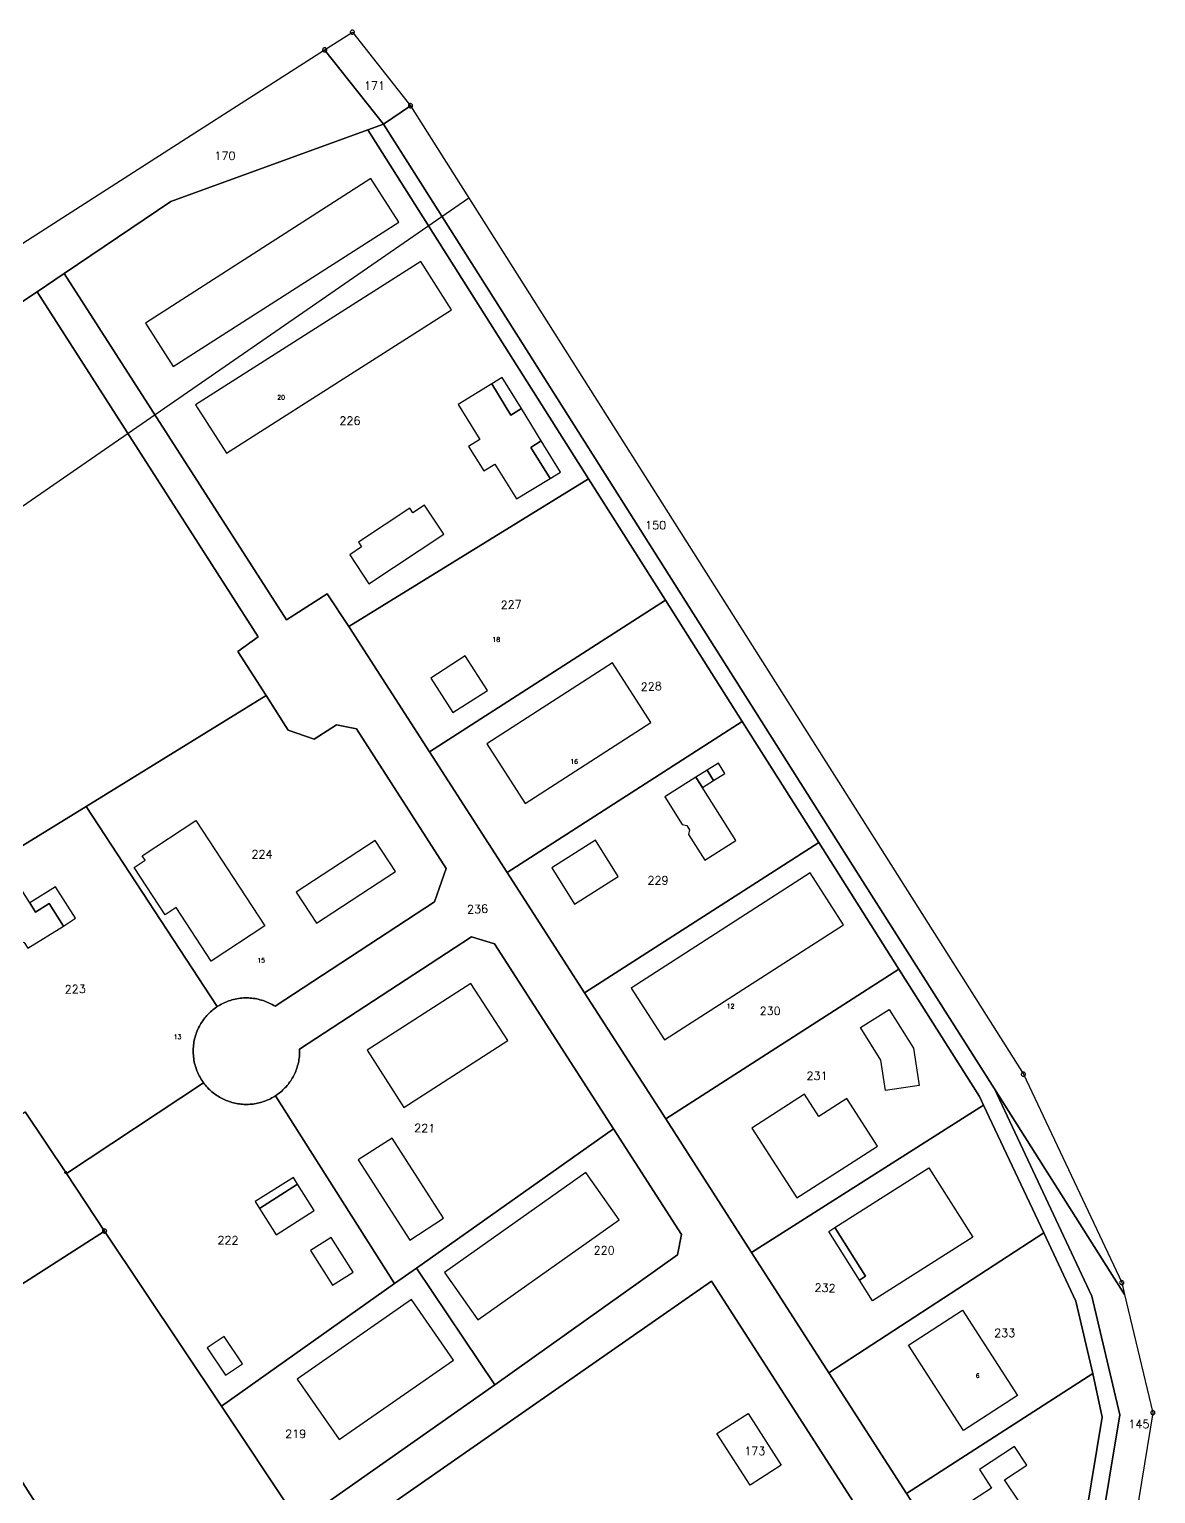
# Model space of a CAD drawing. Header units: metres. Extents: x 394605 to 1395358, y 4171135 to 6406139.
# Drawn here: x 1394908 to 1395183.2, y 4172697 to 4173054.6 of the extents above; entities that cross this region are included whole.
import ezdxf

# ---------------------------------------------------------------- set-up
doc = ezdxf.new("R2010")
doc.units = ezdxf.units.M
doc.header["$LTSCALE"] = 2
doc.layers.add('T-SECTION AH', color=3, linetype='Continuous')
doc.styles.get("Standard").update_dxf_attribs({"font": 'txt.shx'})

# ---------------------------------------------------------------- blocks, each defined once
blk = doc.blocks.new('CLOTMI')
at = {"const_width": 0.38}
blk.add_lwpolyline([(-0.19, 0, 1), (0.19, 0, 1)], format="xyb", close=True, dxfattribs=at)
blk = doc.blocks.new('BORLIPRO')
blk.add_lwpolyline([(-0.07, 0.5), (-0.19, 0.47), (-0.31, 0.4), (-0.4, 0.31), (-0.47, 0.19), (-0.5, 0.07), (-0.5, -0.07), (-0.47, -0.19), (-0.4, -0.31), (-0.31, -0.4), (-0.19, -0.47), (-0.07, -0.5), (0.07, -0.5), (0.19, -0.47), (0.31, -0.4), (0.4, -0.31), (0.47, -0.19), (0.5, -0.07), (0.5, 0.07), (0.47, 0.19), (0.4, 0.31), (0.31, 0.4), (0.19, 0.47), (0.07, 0.5)], close=True)

msp = doc.modelspace()

# ---------------------------------------------------------------- linework, layer by layer
at = {"layer": 'T-SECTION AH', "color": 45, "flags": 128}
for points in [[(1394876.18, 4172983.02), (1394946.43, 4173027.99), (1394980.18, 4173049.59), (1394986.95, 4173053.93), (1395001.14, 4173035.96), (1395030.22, 4172989.99), (1395118.42, 4172850.61), (1395150.82, 4172799.4), (1395174.85, 4172748.51), (1395175.56, 4172745.58), (1395182.46, 4172716.74), (1395168.66, 4172632.56)], [(1394876.18, 4172983.02), (1394946.43, 4173027.99), (1394980.18, 4173049.59), (1394986.95, 4173053.93), (1395001.14, 4173035.96), (1395030.22, 4172989.99), (1395118.42, 4172850.61), (1395150.82, 4172799.4), (1395174.85, 4172748.51), (1395175.56, 4172745.58), (1395182.46, 4172716.74), (1395168.66, 4172632.56)], [(1394876.18, 4172983.02), (1394946.43, 4173027.99), (1394980.18, 4173049.59), (1394986.95, 4173053.93), (1395001.14, 4173035.96), (1395030.22, 4172989.99), (1395118.42, 4172850.61), (1395150.82, 4172799.4), (1395174.85, 4172748.51), (1395175.56, 4172745.58), (1395182.46, 4172716.74), (1395168.66, 4172632.56)], [(1395164.82, 4172683.61), (1395170.09, 4172715.65), (1395167.8, 4172726.32), (1395163.64, 4172744), (1395155.79, 4172760.7), (1395141.12, 4172791.86), (1395140.12, 4172793.99), (1395120.43, 4172825.11), (1395100.86, 4172856.03), (1395082.15, 4172885.59), (1395063.41, 4172915.19), (1395044.65, 4172944.86), (1394990.71, 4173030.06), (1394994.56, 4173031.45), (1394999.89, 4173023.02), (1395023.45, 4172985.83), (1395111.65, 4172846.5), (1395143.75, 4172795.82), (1395167.54, 4172745.22), (1395174.37, 4172716.21), (1395159.39, 4172625.89)], [(1394548.37, 4172715.79), (1394879.17, 4172919.44), (1395015.38, 4173013.45)], [(1394975.53, 4172691.09), (1395021.73, 4172723.52), (1395066.39, 4172755.29), (1395067.35, 4172760.26), (1395050.75, 4172786.08), (1395021.68, 4172831.29), (1395016.03, 4172833), (1394974.06, 4172805.56), (1394974.07, 4172805.19), (1394974.07, 4172804.82), (1394974.06, 4172804.45), (1394974.03, 4172804.07), (1394974, 4172803.71), (1394973.96, 4172803.35), (1394973.9, 4172802.98), (1394973.84, 4172802.61), (1394973.77, 4172802.25), (1394973.68, 4172801.88), (1394973.59, 4172801.52), (1394973.48, 4172801.17), (1394973.37, 4172800.81), (1394973.24, 4172800.46), (1394973.11, 4172800.12), (1394972.96, 4172799.77), (1394972.8, 4172799.44), (1394972.64, 4172799.11), (1394972.47, 4172798.78), (1394972.28, 4172798.45), (1394972.09, 4172798.14), (1394971.89, 4172797.82), (1394971.68, 4172797.52), (1394971.45, 4172797.22), (1394971.23, 4172796.93), (1394970.99, 4172796.64), (1394970.75, 4172796.35), (1394970.49, 4172796.09), (1394970.24, 4172795.82), (1394969.97, 4172795.56), (1394969.7, 4172795.31), (1394969.41, 4172795.07), (1394969.12, 4172794.84), (1394968.83, 4172794.61), (1394968.53, 4172794.39), (1394968.23, 4172794.19), (1394968.19, 4172794.17), (1394967.9, 4172793.98), (1394967.59, 4172793.79), (1394967.27, 4172793.61), (1394966.94, 4172793.44), (1394966.61, 4172793.27), (1394966.27, 4172793.12), (1394965.93, 4172792.98), (1394965.57, 4172792.85), (1394965.22, 4172792.72), (1394964.87, 4172792.61), (1394964.51, 4172792.5), (1394964.15, 4172792.41), (1394963.79, 4172792.32), (1394963.43, 4172792.26), (1394963.06, 4172792.19), (1394962.7, 4172792.14), (1394962.33, 4172792.1), (1394961.96, 4172792.07), (1394961.59, 4172792.05), (1394961.22, 4172792.04), (1394960.84, 4172792.04), (1394960.47, 4172792.05), (1394960.1, 4172792.08), (1394959.73, 4172792.11), (1394959.36, 4172792.15), (1394958.99, 4172792.21), (1394958.63, 4172792.27), (1394958.26, 4172792.34), (1394957.9, 4172792.44), (1394957.54, 4172792.53), (1394957.18, 4172792.63), (1394956.83, 4172792.75), (1394956.48, 4172792.88), (1394956.14, 4172793.01), (1394955.8, 4172793.16), (1394955.46, 4172793.31), (1394955.13, 4172793.48), (1394954.8, 4172793.65), (1394954.47, 4172793.84), (1394954.15, 4172794.03), (1394953.85, 4172794.23), (1394953.54, 4172794.45), (1394953.24, 4172794.66), (1394952.95, 4172794.89), (1394952.66, 4172795.12), (1394952.38, 4172795.38), (1394952.11, 4172795.63), (1394951.84, 4172795.88), (1394951.58, 4172796.15), (1394951.34, 4172796.42), (1394951.09, 4172796.71), (1394950.86, 4172797), (1394950.63, 4172797.29), (1394950.41, 4172797.62), (1394950.18, 4172797.96), (1394949.96, 4172798.31), (1394949.76, 4172798.66), (1394949.56, 4172799.01), (1394949.38, 4172799.37), (1394949.21, 4172799.74), (1394949.05, 4172800.11), (1394948.9, 4172800.5), (1394948.77, 4172800.88), (1394948.64, 4172801.26), (1394948.52, 4172801.65), (1394948.43, 4172802.04), (1394948.34, 4172802.44), (1394948.26, 4172802.84), (1394948.2, 4172803.24), (1394948.15, 4172803.64), (1394948.11, 4172804.05), (1394948.09, 4172804.45), (1394948.07, 4172804.86), (1394948.07, 4172805.26), (1394948.09, 4172805.67), (1394948.11, 4172806.07), (1394948.15, 4172806.48), (1394948.21, 4172806.88), (1394948.27, 4172807.28), (1394948.34, 4172807.68), (1394948.43, 4172808.08), (1394948.53, 4172808.47), (1394948.65, 4172808.86), (1394948.77, 4172809.25), (1394948.91, 4172809.63), (1394949.06, 4172810.01), (1394949.22, 4172810.38), (1394949.39, 4172810.75), (1394949.58, 4172811.11), (1394949.77, 4172811.47), (1394949.97, 4172811.82), (1394950.19, 4172812.16), (1394950.42, 4172812.49), (1394950.65, 4172812.82), (1394950.9, 4172813.15), (1394951.16, 4172813.46), (1394951.43, 4172813.76), (1394951.7, 4172814.06), (1394951.99, 4172814.35), (1394952.29, 4172814.63), (1394952.59, 4172814.89), (1394952.9, 4172815.16), (1394953.22, 4172815.41), (1394953.55, 4172815.65), (1394953.88, 4172815.88), (1394953.95, 4172815.92), (1394954.22, 4172816.1), (1394954.57, 4172816.31), (1394954.92, 4172816.5), (1394955.28, 4172816.69), (1394955.66, 4172816.87), (1394956.03, 4172817.02), (1394956.4, 4172817.18), (1394956.78, 4172817.32), (1394957.17, 4172817.44), (1394957.55, 4172817.56), (1394957.95, 4172817.67), (1394958.34, 4172817.75), (1394958.74, 4172817.84), (1394959.15, 4172817.91), (1394959.55, 4172817.95), (1394959.95, 4172818), (1394960.36, 4172818.03), (1394960.76, 4172818.04), (1394961.17, 4172818.05), (1394961.57, 4172818.04), (1394961.98, 4172818.01), (1394962.39, 4172817.98), (1394962.79, 4172817.93), (1394963.19, 4172817.87), (1394963.58, 4172817.81), (1394963.98, 4172817.71), (1394964.37, 4172817.62), (1394964.77, 4172817.51), (1394965.15, 4172817.39), (1394965.54, 4172817.26), (1394965.92, 4172817.11), (1394966.29, 4172816.95), (1394966.66, 4172816.79), (1394967.02, 4172816.61), (1394967.38, 4172816.41), (1394967.73, 4172816.21), (1394968.08, 4172816), (1395006.97, 4172841.54), (1395009.86, 4172849.66), (1394987.96, 4172883.73), (1394983.11, 4172884.77), (1394977.65, 4172881.26), (1394971.3, 4172883.48), (1394965.9, 4172891.89), (1394958.99, 4172902.64), (1394963.94, 4172906.26), (1394909.94, 4172990.53), (1394909.94, 4172990.53), (1394916.57, 4172995.01), (1394970.83, 4172910.35), (1394980.82, 4172916.77), (1394986.11, 4172908.78), (1395005.81, 4172878.15), (1395024.77, 4172848.67), (1395043.68, 4172819.26), (1395063.48, 4172788.48), (1395084.41, 4172755.91), (1395103.35, 4172726.47), (1395122.29, 4172697.05), (1395141.22, 4172667.61)], [(1394876.07, 4172836.64), (1394921.91, 4172864.84), (1394953.95, 4172815.92), (1394953.88, 4172815.88), (1394953.55, 4172815.65), (1394953.22, 4172815.41), (1394952.9, 4172815.16), (1394952.59, 4172814.89), (1394952.29, 4172814.63), (1394951.99, 4172814.35), (1394951.7, 4172814.06), (1394951.43, 4172813.76), (1394951.16, 4172813.46), (1394950.9, 4172813.15), (1394950.65, 4172812.82), (1394950.42, 4172812.49), (1394950.19, 4172812.16), (1394949.97, 4172811.82), (1394949.77, 4172811.47), (1394949.58, 4172811.11), (1394949.39, 4172810.75), (1394949.22, 4172810.38), (1394949.06, 4172810.01), (1394948.91, 4172809.63), (1394948.77, 4172809.25), (1394948.65, 4172808.86), (1394948.53, 4172808.47), (1394948.43, 4172808.08), (1394948.34, 4172807.68), (1394948.27, 4172807.28), (1394948.21, 4172806.88), (1394948.15, 4172806.48), (1394948.11, 4172806.07), (1394948.09, 4172805.67), (1394948.07, 4172805.26), (1394948.07, 4172804.86), (1394948.09, 4172804.45), (1394948.11, 4172804.05), (1394948.15, 4172803.64), (1394948.2, 4172803.24), (1394948.26, 4172802.84), (1394948.34, 4172802.44), (1394948.43, 4172802.04), (1394948.52, 4172801.65), (1394948.64, 4172801.26), (1394948.77, 4172800.88), (1394948.9, 4172800.5), (1394949.05, 4172800.11), (1394949.21, 4172799.74), (1394949.38, 4172799.37), (1394949.56, 4172799.01), (1394949.76, 4172798.66), (1394949.96, 4172798.31), (1394950.18, 4172797.96), (1394950.41, 4172797.62), (1394950.63, 4172797.29), (1394917.1, 4172775.16), (1394917.1, 4172775.16), (1394907.07, 4172790.22)], [(1394912.62, 4172689.92), (1394884.34, 4172734.16), (1394926.44, 4172761.11), (1394954.95, 4172718.37), (1394972.51, 4172692.01)], [(1395129.4, 4172663.8), (1395074.67, 4172748.88), (1394978.33, 4172681.82)]]:
    msp.add_lwpolyline(points, dxfattribs=at)
for points in [[(1395001.14, 4173035.96), (1394994.56, 4173031.45), (1394980.18, 4173049.59), (1394986.95, 4173053.93), (1395001.14, 4173035.96)], [(1394994.56, 4173031.45), (1394990.71, 4173030.06), (1394942.6, 4173012.6), (1394916.57, 4172995.01), (1394909.94, 4172990.53), (1394906.14, 4172987.96), (1394876.18, 4172983.02), (1394946.43, 4173027.99), (1394980.18, 4173049.59), (1394994.56, 4173031.45)], [(1394994.56, 4173031.45), (1395001.14, 4173035.96), (1395030.22, 4172989.99), (1395118.42, 4172850.61), (1395150.82, 4172799.4), (1395174.85, 4172748.51), (1395175.56, 4172745.58), (1395143.75, 4172795.82), (1395111.65, 4172846.5), (1395023.45, 4172985.83), (1394999.89, 4173023.02), (1394994.56, 4173031.45)], [(1394916.57, 4172995.01), (1394942.6, 4173012.6), (1394990.71, 4173030.06), (1395044.65, 4172944.86), (1394986.11, 4172908.78), (1394980.82, 4172916.77), (1394970.83, 4172910.35), (1394916.57, 4172995.01)], [(1394998.26, 4173007.54), (1394991.46, 4173018.15), (1394936.4, 4172982.86), (1394943.2, 4172972.25), (1394998.26, 4173007.54)], [(1395011.15, 4172986.11), (1395003.64, 4172997.92), (1394948.66, 4172962.92), (1394956.18, 4172951.11), (1395011.15, 4172986.11)], [(1394876.07, 4172836.64), (1394852.45, 4172872.17), (1394856.57, 4172875.61), (1394830.67, 4172914.73), (1394812.45, 4172942.24), (1394876.18, 4172983.02), (1394906.14, 4172987.96), (1394909.94, 4172990.53), (1394963.94, 4172906.26), (1394958.99, 4172902.64), (1394965.9, 4172891.89), (1394921.91, 4172864.84), (1394876.07, 4172836.64)], [(1395028.22, 4172961.99), (1395025.67, 4172960.41), (1395021, 4172967.99), (1395012.82, 4172962.95), (1395018.07, 4172954.44), (1395015.35, 4172952.76), (1395019.05, 4172946.76), (1395021.77, 4172948.44), (1395027.02, 4172939.92), (1395035.22, 4172944.92), (1395030.55, 4172952.5), (1395033.1, 4172954.07), (1395028.22, 4172961.99)], [(1395023.55, 4172969.56), (1395021, 4172967.99), (1395025.67, 4172960.41), (1395028.22, 4172961.99), (1395023.55, 4172969.56)], [(1395033.1, 4172954.07), (1395030.55, 4172952.5), (1395035.22, 4172944.92), (1395037.77, 4172946.49), (1395033.1, 4172954.07)], [(1395005.81, 4172878.15), (1394986.11, 4172908.78), (1395044.65, 4172944.86), (1395063.41, 4172915.19), (1395005.81, 4172878.15)], [(1394990.97, 4172919.18), (1395009.31, 4172931.3), (1395004.6, 4172938.42), (1395001.72, 4172936.52), (1395000.97, 4172937.65), (1394988.44, 4172929.37), (1394989.22, 4172928.19), (1394986.3, 4172926.26), (1394990.97, 4172919.18)], [(1395024.77, 4172848.67), (1395005.81, 4172878.15), (1395063.41, 4172915.19), (1395082.15, 4172885.59), (1395024.77, 4172848.67)], [(1395006.1, 4172896.17), (1395011.51, 4172887.76), (1395019.92, 4172893.17), (1395014.52, 4172901.58), (1395006.1, 4172896.17)], [(1395019.76, 4172880.11), (1395029.12, 4172865.56), (1395059.82, 4172885.3), (1395050.47, 4172899.85), (1395019.76, 4172880.11)], [(1394953.95, 4172815.92), (1394921.91, 4172864.84), (1394965.9, 4172891.89), (1394971.3, 4172883.48), (1394977.65, 4172881.26), (1394983.11, 4172884.77), (1394987.96, 4172883.73), (1395009.86, 4172849.66), (1395006.97, 4172841.54), (1394968.08, 4172816), (1394967.73, 4172816.21), (1394967.38, 4172816.41), (1394967.02, 4172816.61), (1394966.66, 4172816.79), (1394966.29, 4172816.95), (1394965.92, 4172817.11), (1394965.54, 4172817.26), (1394965.15, 4172817.39), (1394964.77, 4172817.51), (1394964.37, 4172817.62), (1394963.98, 4172817.71), (1394963.58, 4172817.81), (1394963.19, 4172817.87), (1394962.79, 4172817.93), (1394962.39, 4172817.98), (1394961.98, 4172818.01), (1394961.57, 4172818.04), (1394961.17, 4172818.05), (1394960.76, 4172818.04), (1394960.36, 4172818.03), (1394959.95, 4172818), (1394959.55, 4172817.95), (1394959.15, 4172817.91), (1394958.74, 4172817.84), (1394958.34, 4172817.75), (1394957.95, 4172817.67), (1394957.55, 4172817.56), (1394957.17, 4172817.44), (1394956.78, 4172817.32), (1394956.4, 4172817.18), (1394956.03, 4172817.02), (1394955.66, 4172816.87), (1394955.28, 4172816.69), (1394954.92, 4172816.5), (1394954.57, 4172816.31), (1394954.22, 4172816.1), (1394953.95, 4172815.92)], [(1395043.68, 4172819.26), (1395024.77, 4172848.67), (1395082.15, 4172885.59), (1395100.86, 4172856.03), (1395043.68, 4172819.26)], [(1395073.58, 4172873.69), (1395070.83, 4172871.96), (1395072.43, 4172869.42), (1395075.18, 4172871.15), (1395073.58, 4172873.69)], [(1395076.33, 4172875.42), (1395073.58, 4172873.69), (1395075.18, 4172871.15), (1395077.93, 4172872.88), (1395076.33, 4172875.42)], [(1395063.26, 4172867.2), (1395067.51, 4172860.43), (1395068.64, 4172860.17), (1395069.32, 4172859.1), (1395069.06, 4172857.97), (1395073.01, 4172851.7), (1395080.59, 4172856.46), (1395070.83, 4172871.96), (1395063.26, 4172867.2)], [(1394965.56, 4172835.62), (1394952.47, 4172827.04), (1394943.91, 4172840.11), (1394941.24, 4172838.36), (1394933.64, 4172849.94), (1394936.33, 4172851.69), (1394935.62, 4172852.77), (1394948.71, 4172861.34), (1394965.56, 4172835.62)], [(1394997.46, 4172848.91), (1394992.52, 4172856.49), (1394973.22, 4172843.9), (1394978.16, 4172836.32), (1394997.46, 4172848.91)], [(1395035.66, 4172849.85), (1395041.24, 4172840.98), (1395051.87, 4172847.67), (1395046.3, 4172856.54), (1395035.66, 4172849.85)], [(1395063.48, 4172788.48), (1395043.68, 4172819.26), (1395100.86, 4172856.03), (1395120.43, 4172825.11), (1395063.48, 4172788.48)], [(1395063.19, 4172807.79), (1395106.91, 4172835.91), (1395098.77, 4172848.57), (1395055.05, 4172820.44), (1395063.19, 4172807.79)], [(1394908.14, 4172841.24), (1394904.23, 4172847.47), (1394896.61, 4172842.7), (1394902.92, 4172832.61), (1394906.81, 4172831.62), (1394907.71, 4172830.18), (1394916.38, 4172835.61), (1394912.93, 4172841.12), (1394909.54, 4172839), (1394908.14, 4172841.24)], [(1394914.47, 4172845.2), (1394908.14, 4172841.24), (1394909.54, 4172839), (1394912.93, 4172841.12), (1394916.38, 4172835.61), (1394919.3, 4172837.49), (1394914.47, 4172845.2)], [(1394997.23, 4172748.26), (1394968.19, 4172794.17), (1394968.23, 4172794.19), (1394968.53, 4172794.39), (1394968.83, 4172794.61), (1394969.12, 4172794.84), (1394969.41, 4172795.07), (1394969.7, 4172795.31), (1394969.97, 4172795.56), (1394970.24, 4172795.82), (1394970.49, 4172796.09), (1394970.75, 4172796.35), (1394970.99, 4172796.64), (1394971.23, 4172796.93), (1394971.45, 4172797.22), (1394971.68, 4172797.52), (1394971.89, 4172797.82), (1394972.09, 4172798.14), (1394972.28, 4172798.45), (1394972.47, 4172798.78), (1394972.64, 4172799.11), (1394972.8, 4172799.44), (1394972.96, 4172799.77), (1394973.11, 4172800.12), (1394973.24, 4172800.46), (1394973.37, 4172800.81), (1394973.48, 4172801.17), (1394973.59, 4172801.52), (1394973.68, 4172801.88), (1394973.77, 4172802.25), (1394973.84, 4172802.61), (1394973.9, 4172802.98), (1394973.96, 4172803.35), (1394974, 4172803.71), (1394974.03, 4172804.07), (1394974.06, 4172804.45), (1394974.07, 4172804.82), (1394974.07, 4172805.19), (1394974.06, 4172805.56), (1395016.03, 4172833), (1395021.68, 4172831.29), (1395050.75, 4172786.08), (1395002.64, 4172752.07), (1394997.23, 4172748.26)], [(1395084.41, 4172755.91), (1395063.48, 4172788.48), (1395120.43, 4172825.11), (1395140.12, 4172793.99), (1395141.12, 4172791.86), (1395084.41, 4172755.91)], [(1395015.91, 4172821.58), (1394990.56, 4172805.25), (1394999.56, 4172791.28), (1395024.91, 4172807.61), (1395015.91, 4172821.58)], [(1395118.04, 4172815.24), (1395124.02, 4172805.77), (1395125.38, 4172796.68), (1395117.18, 4172795.45), (1395116.05, 4172802.86), (1395111.03, 4172810.8), (1395118.04, 4172815.24)], [(1394926.44, 4172761.11), (1394917.1, 4172775.16), (1394950.63, 4172797.29), (1394950.86, 4172797), (1394951.09, 4172796.71), (1394951.34, 4172796.42), (1394951.58, 4172796.15), (1394951.84, 4172795.88), (1394952.11, 4172795.63), (1394952.38, 4172795.38), (1394952.66, 4172795.12), (1394952.95, 4172794.89), (1394953.24, 4172794.66), (1394953.54, 4172794.45), (1394953.85, 4172794.23), (1394954.15, 4172794.03), (1394954.47, 4172793.84), (1394954.8, 4172793.65), (1394955.13, 4172793.48), (1394955.46, 4172793.31), (1394955.8, 4172793.16), (1394956.14, 4172793.01), (1394956.48, 4172792.88), (1394956.83, 4172792.75), (1394957.18, 4172792.63), (1394957.54, 4172792.53), (1394957.9, 4172792.44), (1394958.26, 4172792.34), (1394958.63, 4172792.27), (1394958.99, 4172792.21), (1394959.36, 4172792.15), (1394959.73, 4172792.11), (1394960.1, 4172792.08), (1394960.47, 4172792.05), (1394960.84, 4172792.04), (1394961.22, 4172792.04), (1394961.59, 4172792.05), (1394961.96, 4172792.07), (1394962.33, 4172792.1), (1394962.7, 4172792.14), (1394963.06, 4172792.19), (1394963.43, 4172792.26), (1394963.79, 4172792.32), (1394964.15, 4172792.41), (1394964.51, 4172792.5), (1394964.87, 4172792.61), (1394965.22, 4172792.72), (1394965.57, 4172792.85), (1394965.93, 4172792.98), (1394966.27, 4172793.12), (1394966.61, 4172793.27), (1394966.94, 4172793.44), (1394967.27, 4172793.61), (1394967.59, 4172793.79), (1394967.9, 4172793.98), (1394968.19, 4172794.17), (1394997.23, 4172748.26), (1394954.95, 4172718.37), (1394926.44, 4172761.11)], [(1395164.06, 4172629.26), (1395159.39, 4172625.89), (1395174.37, 4172716.21), (1395167.54, 4172745.22), (1395143.75, 4172795.82), (1395175.56, 4172745.58), (1395182.46, 4172716.74), (1395168.66, 4172632.56), (1395164.06, 4172629.26)], [(1395103.35, 4172726.47), (1395084.41, 4172755.91), (1395141.12, 4172791.86), (1395155.79, 4172760.7), (1395103.35, 4172726.47)], [(1395095.48, 4172769.2), (1395108.34, 4172777.47), (1395115.19, 4172781.88), (1395107.7, 4172793.52), (1395100.85, 4172789.11), (1395097.37, 4172794.53), (1395084.52, 4172786.26), (1395095.48, 4172769.2)], [(1394865.55, 4172763.72), (1394907.07, 4172790.22), (1394917.1, 4172775.16), (1394926.44, 4172761.11), (1394884.34, 4172734.16), (1394868.23, 4172759.5), (1394865.55, 4172763.72)], [(1395066.39, 4172755.29), (1395021.73, 4172723.52), (1395002.64, 4172752.07), (1395050.75, 4172786.08), (1395067.35, 4172760.26), (1395066.39, 4172755.29)], [(1394996.66, 4172783.82), (1394988.39, 4172778.51), (1395000.96, 4172758.92), (1395009.23, 4172764.23), (1394996.66, 4172783.82)], [(1394964.25, 4172766.63), (1394973.59, 4172772.54), (1394972.54, 4172774.2), (1394963.21, 4172768.29), (1394964.25, 4172766.63)], [(1395009.43, 4172750.95), (1395017.57, 4172739.44), (1395052.11, 4172763.89), (1395043.97, 4172775.4), (1395009.43, 4172750.95)], [(1395127.76, 4172776.52), (1395138.48, 4172759.62), (1395114.01, 4172744.1), (1395110.81, 4172749.15), (1395112.29, 4172750.09), (1395104.77, 4172761.96), (1395127.76, 4172776.52)], [(1394968.31, 4172760.22), (1394977.64, 4172766.13), (1394973.59, 4172772.54), (1394964.25, 4172766.63), (1394968.31, 4172760.22)], [(1394982.07, 4172747.87), (1394987.16, 4172751.09), (1394981.81, 4172759.54), (1394976.72, 4172756.32), (1394982.07, 4172747.87)], [(1395112.29, 4172750.09), (1395110.81, 4172749.15), (1395103.29, 4172761.02), (1395104.77, 4172761.96), (1395112.29, 4172750.09)], [(1395122.29, 4172697.05), (1395103.35, 4172726.47), (1395155.79, 4172760.7), (1395163.64, 4172744), (1395167.8, 4172726.32), (1395122.29, 4172697.05)], [(1394972.51, 4172692.01), (1394954.95, 4172718.37), (1394997.23, 4172748.26), (1395002.64, 4172752.07), (1395021.73, 4172723.52), (1394975.53, 4172691.09), (1394974.09, 4172693.13), (1394972.51, 4172692.01)], [(1395019.45, 4172622.68), (1394978.33, 4172681.82), (1395074.67, 4172748.88), (1395129.4, 4172663.8), (1395035.59, 4172597.92), (1395019.45, 4172622.68)], [(1394973.45, 4172724.94), (1394983.74, 4172710.17), (1395011.65, 4172729.6), (1395001.36, 4172744.37), (1394973.45, 4172724.94)], [(1395122.76, 4172733.27), (1395135.96, 4172741.76), (1395149.38, 4172720.91), (1395136.18, 4172712.41), (1395122.76, 4172733.27)], [(1394907.95, 4172686.88), (1394905.72, 4172690.41), (1394890.03, 4172714.42), (1394879.4, 4172730.98), (1394884.34, 4172734.16), (1394912.62, 4172689.92), (1394907.95, 4172686.88)], [(1394955.95, 4172725.89), (1394960.12, 4172728.67), (1394955.67, 4172735.35), (1394951.48, 4172732.57), (1394955.95, 4172725.89)], [(1395141.22, 4172667.61), (1395122.29, 4172697.05), (1395167.8, 4172726.32), (1395170.09, 4172715.65), (1395164.82, 4172683.61), (1395141.22, 4172667.61)], [(1395076, 4172711.68), (1395083.58, 4172716.56), (1395091.69, 4172703.94), (1395084.12, 4172699.07), (1395076, 4172711.68)], [(1395076, 4172711.68), (1395083.58, 4172716.56), (1395091.69, 4172703.94), (1395084.12, 4172699.07), (1395076, 4172711.68)], [(1395137.06, 4172694.42), (1395141.01, 4172688.37), (1395141.86, 4172688.93), (1395143.18, 4172686.9), (1395142.33, 4172686.34), (1395145.21, 4172681.93), (1395149.94, 4172685.02), (1395152.63, 4172680.89), (1395156.27, 4172683.27), (1395149.21, 4172694.09), (1395150.01, 4172694.62), (1395146.26, 4172700.35), (1395151.69, 4172703.9), (1395148.7, 4172708.49), (1395140.09, 4172702.88), (1395143.06, 4172698.33), (1395137.06, 4172694.42)]]:
    msp.add_lwpolyline(points, close=True, dxfattribs=at)

# ---------------------------------------------------------------- block references
at = {"layer": 'T-SECTION AH', "color": 45}
for name, p, rotation in [('BORLIPRO', (1394986.95, 4173053.93), 32.5), ('BORLIPRO', (1394980.18, 4173049.59), 32.5), ('BORLIPRO', (1395001.14, 4173035.96), 32.5), ('BORLIPRO', (1395150.82, 4172799.4), 32.5), ('CLOTMI', (1394916.93, 4172775.42), 124.1), ('BORLIPRO', (1394926.44, 4172761.11), 31.8), ('BORLIPRO', (1395174.85, 4172748.51), 32.5), ('BORLIPRO', (1395182.46, 4172716.74), 32.5)]:
    msp.add_blockref(name, p, dxfattribs=dict(at, rotation=rotation))

# ---------------------------------------------------------------- texts
for s, height, p in [('171', 2, (1394989.77, 4173039.83)), ('170', 2, (1394953.26, 4173022.73)), ('20', 1.1, (1394968.6, 4172964.18)), ('226', 2, (1394983.78, 4172958.02)), ('150', 2, (1395058.44, 4172932.51)), ('18', 1.1, (1395021.15, 4172905.02)), ('16', 1.1, (1395040.18, 4172875.25)), ('224', 2, (1394962.32, 4172852.13)), ('229', 2, (1395059.02, 4172845.76)), ('15', 1.1, (1394963.73, 4172826.69)), ('12', 1.1, (1395078.38, 4172815.47)), ('230', 2, (1395086.42, 4172813.88)), ('13', 1.1, (1394943.29, 4172808)), ('231', 2, (1395097.87, 4172798.03)), ('220', 2, (1395045.87, 4172755.41)), ('233', 2, (1395143.71, 4172735.23)), ('6', 1.1, (1395139.19, 4172725.26)), ('219', 2, (1394970.53, 4172710.58)), ('145', 2, (1395176.47, 4172712.99)), ('173', 2, (1395082.66, 4172706.4))]:
    msp.add_text(s, height=height, dxfattribs=at).set_placement(p)
for s, rotation, p in [('227', 2.3, (1395023.23, 4172913.03)), ('228', 2.8, (1395057.43, 4172893)), ('236', 2.6, (1395014.99, 4172838.64)), ('223', 1.6, (1394916.72, 4172819.14)), ('221', 358.6, (1395002.02, 4172785.31)), ('222', 359.2, (1394953.99, 4172757.9)), ('232', 358, (1395099.8, 4172746.32))]:
    msp.add_text(s, height=2, rotation=rotation, dxfattribs=at).set_placement(p)

doc.saveas('drawing.dxf')
